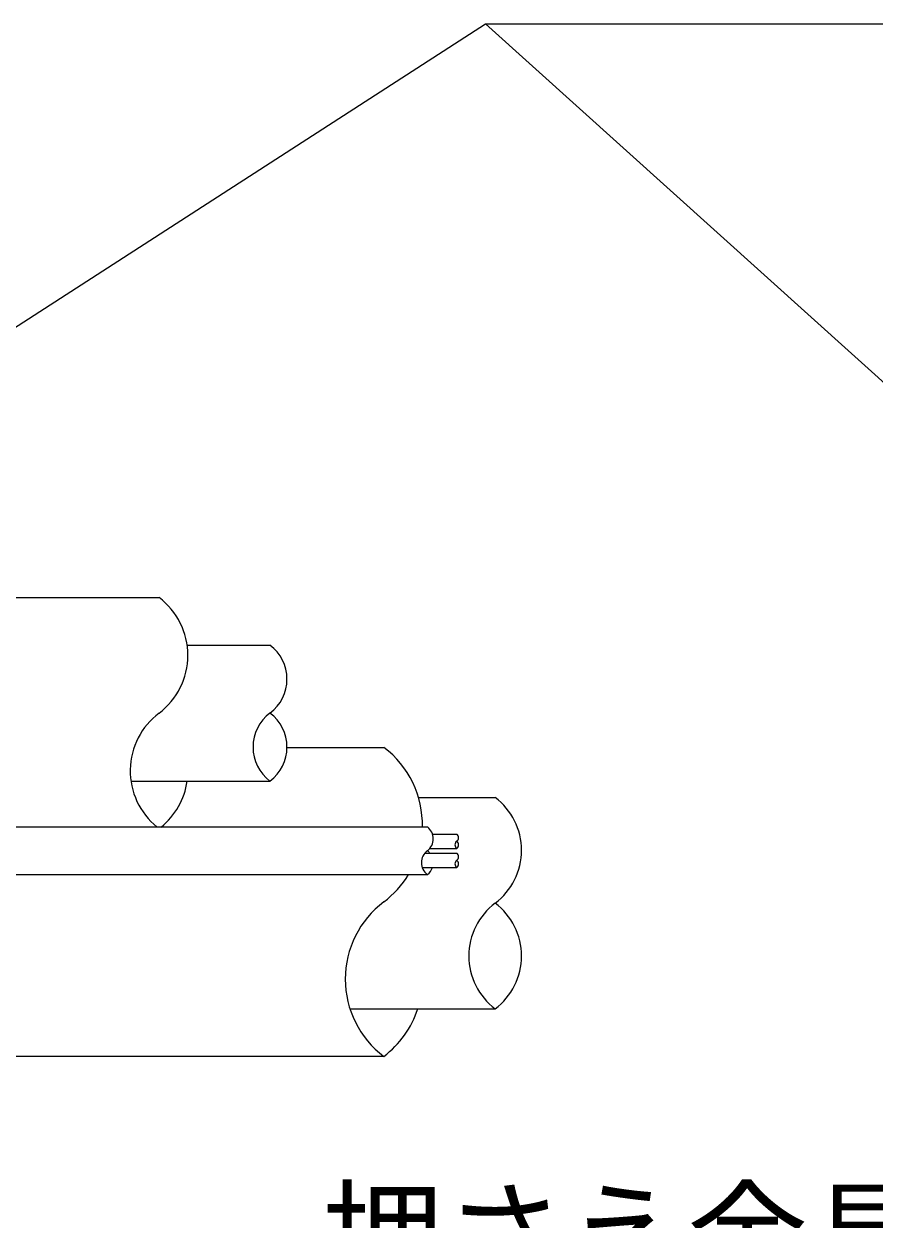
# Model space of a CAD drawing. Extents: x 443 to 1217, y -1921 to -677.
# Drawn here: x 1124.99 to 1148.84, y -1450.27 to -1416.76 of the extents above; entities that cross this region are included whole.
import ezdxf
from ezdxf.enums import TextEntityAlignment as Align

# ---------------------------------------------------------------- set-up
doc = ezdxf.new("R2010")
doc.units = 0
doc.header["$MEASUREMENT"] = 0
doc.layers.get('0').update_dxf_attribs({"linetype": 'CONTINUOUS'})
doc.layers.add('10', color=7, linetype='CONTINUOUS')
doc.layers.add('5', color=7, linetype='CONTINUOUS')
doc.styles.add('ｽﾀｲﾙ2', font='MS PGothic.ttf')

msp = doc.modelspace()

# ---------------------------------------------------------------- linework, layer by layer
at = {"color": 7, "linetype": 'Continuous'}
for p, q in [((1114.74, -1431.714), (1137.922, -1416.764)), ((1137.922, -1416.764), (1163.86, -1416.764)), ((1157.721, -1434.598), (1137.922, -1416.764))]:
    msp.add_line(p, q, dxfattribs=at)
at = {"layer": '5', "color": 3, "linetype": 'Continuous'}
for p, q in [((1116.537, -1432.832), (1128.779, -1432.832)), ((1129.568, -1434.164), (1131.887, -1434.164)), ((1132.363, -1437.03), (1135.076, -1437.03)), ((1127.99, -1437.971), (1131.887, -1437.971)), ((1136.047, -1438.43), (1138.195, -1438.43)), ((1116.537, -1439.258), (1136.296, -1439.258)), ((1136.44, -1439.458), (1137.117, -1439.458)), ((1136.225, -1439.991), (1137.117, -1439.991)), ((1136.366, -1439.858), (1137.117, -1439.858)), ((1116.537, -1440.59), (1136.296, -1440.59)), ((1136.151, -1440.391), (1137.117, -1440.391)), ((1134.125, -1444.35), (1138.195, -1444.35)), ((1116.537, -1445.682), (1135.076, -1445.682))]:
    msp.add_line(p, q, dxfattribs=at)
for centre, radius, start, end in [((1127.566, -1434.45), 2.022, 306.8699, 53.1301), ((1131.173, -1435.116), 1.19, 306.8699, 53.1301), ((1129.992, -1437.685), 2.022, 126.8699, 231.0861), ((1132.601, -1437.019), 1.19, 126.8699, 233.1301), ((1131.173, -1437.019), 1.19, 306.8699, 53.1301), ((1133.453, -1439.193), 2.704, 358.6102, 53.1301), ((1127.566, -1437.685), 2.022, 308.9139, 351.8773), ((1137.085, -1439.91), 1.85, 306.8699, 53.1301), ((1136.046, -1439.591), 0.416, 306.8699, 53.1301), ((1137.192, -1439.758), 0.125, 126.8699, 233.1301), ((1137.042, -1439.558), 0.125, 306.8699, 53.1301), ((1137.042, -1439.758), 0.125, 306.8699, 53.1301), ((1136.545, -1440.257), 0.416, 126.8699, 233.1301), ((1136.046, -1440.257), 0.416, 39.7918, 53.1301), ((1137.042, -1440.091), 0.125, 306.8699, 53.1301), ((1137.192, -1440.291), 0.125, 126.8699, 233.1301), ((1137.042, -1440.291), 0.125, 306.8699, 53.1301), ((1133.453, -1439.193), 2.704, 306.8699, 328.8734), ((1136.046, -1440.257), 0.416, 306.8699, 341.3371), ((1136.698, -1443.519), 2.704, 126.8699, 233.1301), ((1139.305, -1442.87), 1.85, 126.8699, 233.1301), ((1137.085, -1442.87), 1.85, 306.8699, 53.1301), ((1133.453, -1443.519), 2.704, 306.8699, 342.102)]:
    msp.add_arc(centre, radius, start, end, dxfattribs=at)

# ---------------------------------------------------------------- texts
at = {"layer": '10', "linetype": 'Continuous', "style": 'ｽﾀｲﾙ2'}
msp.add_attdef('押さえ金具', text='', height=2.5, dxfattribs=at).set_placement((1133.331, -1452.744), align=Align.BOTTOM_LEFT)

doc.saveas('drawing.dxf')
